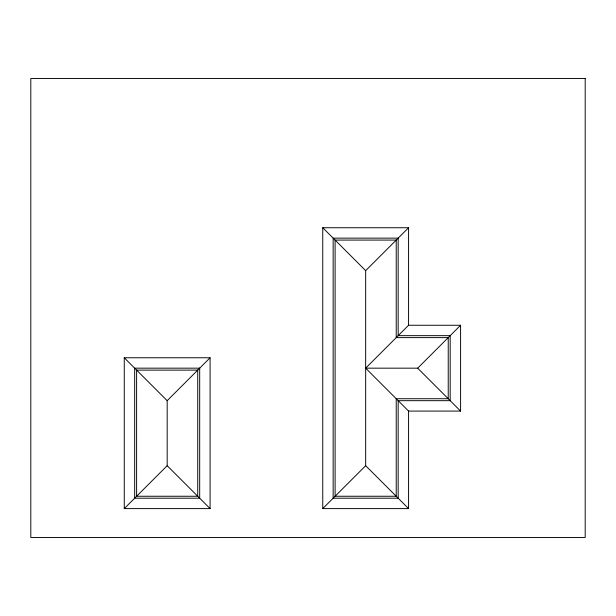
<?xml version="1.0" encoding="UTF-8"?>
<svg xmlns="http://www.w3.org/2000/svg" width="616" height="616" viewBox="0 0 616 616"><rect width="100%" height="100%" fill="white"/><g stroke="black" fill="none" stroke-linecap="round" stroke-linejoin="round"><path stroke-width="0.92" d="M210.087 508.6L167.175 465.696L167.175 400.677L210.087 357.765L124.263 357.765L124.263 508.6L210.087 508.6L210.087 357.765M124.263 508.6L167.175 465.696M322.753 508.6L365.665 465.696L365.665 270.647L408.577 227.735L322.753 227.735L322.753 508.6L408.577 508.6L408.577 411.08L365.665 368.168L408.577 325.256L408.577 227.735M365.665 368.168L417.679 368.168L460.591 325.256L408.577 325.256M408.577 411.08L460.591 411.08L460.591 325.256M322.753 227.735L365.665 270.647M417.679 368.168L460.591 411.08M365.665 465.696L408.577 508.6M124.263 357.765L167.175 400.677M585.2 78.517L30.8 78.517L30.8 537.483L585.2 537.483L585.2 78.517M398.175 238.138L333.156 238.138L333.156 498.198L398.175 498.198L398.175 400.677L450.188 400.677L450.188 335.658L398.175 335.658L398.175 238.138M396.227 240.086L335.112 240.086L335.112 496.25L396.227 496.25L396.227 398.729L448.232 398.729L448.232 337.614L396.227 337.614L396.227 240.086M199.684 368.168L134.665 368.168L134.665 498.198L199.684 498.198L199.684 368.168M197.728 370.124L136.613 370.124L136.613 496.25L197.728 496.25L197.728 370.124"/></g></svg>
